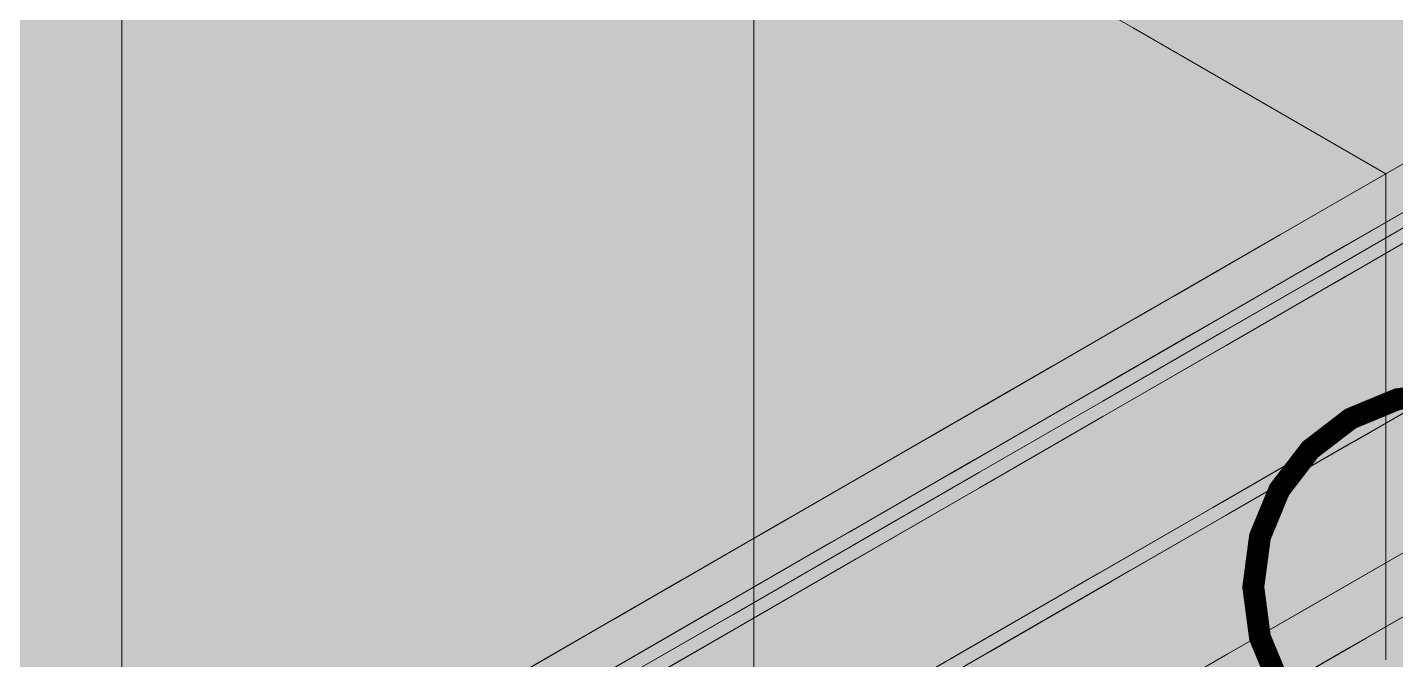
# Model space of a CAD drawing. Header units: metres. Extents: x 349021 to 349543, y 9281040 to 9281959.
# Drawn here: x 349202.9224 to 349203.2037, y 9281044.8201 to 9281044.9501 of the extents above; entities that cross this region are included whole.
import ezdxf

# ---------------------------------------------------------------- set-up
doc = ezdxf.new("R2010")
doc.units = ezdxf.units.M
doc.header["$LTSCALE"] = 0.25
doc.layers.add('ISO-3D', color=7, linetype='CONTINUOUS', lineweight=13)
doc.layers.add('ISO-3D-ARISTAS', color=250, linetype='CONTINUOUS', lineweight=13)
doc.layers.add('LLAMADAS-NUM', color=30, linetype='CONTINUOUS', lineweight=25, true_color=0xc05014)

msp = doc.modelspace()

# ---------------------------------------------------------------- linework, layer by layer
at = {"layer": 'ISO-3D', "true_color": 0x9e9d98}
for points in [[(349203.07179, 9281044.9496), (349203.04581, 9281044.9646), (349203.07179, 9281044.9769), (349203.04581, 9281044.9919)], [(349203.12128, 9281044.94274), (349203.09654, 9281044.95703), (349203.12128, 9281044.97169), (349203.09654, 9281044.98598)], [(349203.17077, 9281044.94312), (349203.14603, 9281044.95741), (349203.17077, 9281044.97207), (349203.14603, 9281044.98635)], [(349203.22026, 9281044.9435), (349203.19551, 9281044.95778), (349203.22026, 9281044.97244), (349203.19551, 9281044.98673)], [(349202.99385, 9281044.94), (349202.96787, 9281044.955), (349202.99385, 9281044.9673), (349202.96787, 9281044.9823)], [(349203.04581, 9281044.9373), (349203.01983, 9281044.9523), (349203.04581, 9281044.9646), (349203.01983, 9281044.9796)], [(349203.12376, 9281044.9469), (349203.09778, 9281044.9619), (349203.12376, 9281044.965), (349203.09778, 9281044.98)], [(349203.09778, 9281044.9346), (349203.07179, 9281044.9496), (349203.09778, 9281044.9619), (349203.07179, 9281044.9769)], [(349203.09654, 9281044.92808), (349203.07179, 9281044.94237), (349203.09654, 9281044.95703), (349203.07179, 9281044.97132)], [(349203.14603, 9281044.92846), (349203.12128, 9281044.94274), (349203.14603, 9281044.95741), (349203.12128, 9281044.97169)], [(349203.19551, 9281044.92883), (349203.17077, 9281044.94312), (349203.19551, 9281044.95778), (349203.17077, 9281044.97207)], [(349202.96787, 9281044.92687), (349202.94189, 9281044.94187), (349202.96787, 9281044.955), (349202.94189, 9281044.97)], [(349203.01983, 9281044.925), (349202.99385, 9281044.94), (349203.01983, 9281044.9523), (349202.99385, 9281044.9673)], [(349203.14974, 9281044.9319), (349203.12376, 9281044.9469), (349203.14974, 9281044.95), (349203.12376, 9281044.965)], [(349203.07179, 9281044.9223), (349203.04581, 9281044.9373), (349203.07179, 9281044.9496), (349203.04581, 9281044.9646)], [(349203.12376, 9281044.9196), (349203.09778, 9281044.9346), (349203.12376, 9281044.9469), (349203.09778, 9281044.9619)], [(349203.12128, 9281044.9138), (349203.09654, 9281044.92808), (349203.12128, 9281044.94274), (349203.09654, 9281044.95703)], [(349203.17077, 9281044.91417), (349203.14603, 9281044.92846), (349203.17077, 9281044.94312), (349203.14603, 9281044.95741)], [(349203.22026, 9281044.91455), (349203.19551, 9281044.92883), (349203.22026, 9281044.9435), (349203.19551, 9281044.95778)], [(349202.99385, 9281044.91187), (349202.96787, 9281044.92687), (349202.99385, 9281044.94), (349202.96787, 9281044.955)], [(349203.04581, 9281044.91), (349203.01983, 9281044.925), (349203.04581, 9281044.9373), (349203.01983, 9281044.9523)], [(349203.09778, 9281044.9073), (349203.07179, 9281044.9223), (349203.09778, 9281044.9346), (349203.07179, 9281044.9496)], [(349203.17572, 9281044.9169), (349203.14974, 9281044.9319), (349203.17572, 9281044.935), (349203.14974, 9281044.95)], [(349203.14974, 9281044.9046), (349203.12376, 9281044.9196), (349203.14974, 9281044.9319), (349203.12376, 9281044.9469)], [(349203.09654, 9281044.89914), (349203.07179, 9281044.91342), (349203.09654, 9281044.92808), (349203.07179, 9281044.94237)], [(349203.14603, 9281044.89951), (349203.12128, 9281044.9138), (349203.14603, 9281044.92846), (349203.12128, 9281044.94274)], [(349203.19551, 9281044.89989), (349203.17077, 9281044.91417), (349203.19551, 9281044.92883), (349203.17077, 9281044.94312)], [(349202.96787, 9281044.89875), (349202.94189, 9281044.91375), (349202.96787, 9281044.92687), (349202.94189, 9281044.94187)], [(349203.01983, 9281044.89687), (349202.99385, 9281044.91187), (349203.01983, 9281044.925), (349202.99385, 9281044.94)], [(349203.07179, 9281044.895), (349203.04581, 9281044.91), (349203.07179, 9281044.9223), (349203.04581, 9281044.9373)], [(349203.12376, 9281044.8923), (349203.09778, 9281044.9073), (349203.12376, 9281044.9196), (349203.09778, 9281044.9346)], [(349203.2017, 9281044.9019), (349203.17572, 9281044.9169), (349203.2017, 9281044.92), (349203.17572, 9281044.935)], [(349203.17572, 9281044.8896), (349203.14974, 9281044.9046), (349203.17572, 9281044.9169), (349203.14974, 9281044.9319)], [(349203.17077, 9281044.88523), (349203.14603, 9281044.89951), (349203.17077, 9281044.91417), (349203.14603, 9281044.92846)], [(349203.22026, 9281044.8856), (349203.19551, 9281044.89989), (349203.22026, 9281044.91455), (349203.19551, 9281044.92883)], [(349202.99385, 9281044.88375), (349202.96787, 9281044.89875), (349202.99385, 9281044.91187), (349202.96787, 9281044.92687)], [(349203.12128, 9281044.88485), (349203.09654, 9281044.89914), (349203.12128, 9281044.9138), (349203.09654, 9281044.92808)], [(349203.04581, 9281044.88187), (349203.01983, 9281044.89687), (349203.04581, 9281044.91), (349203.01983, 9281044.925)], [(349203.09778, 9281044.88), (349203.07179, 9281044.895), (349203.09778, 9281044.9073), (349203.07179, 9281044.9223)], [(349203.14974, 9281044.8773), (349203.12376, 9281044.8923), (349203.14974, 9281044.9046), (349203.12376, 9281044.9196)], [(349203.2017, 9281044.8746), (349203.17572, 9281044.8896), (349203.2017, 9281044.9019), (349203.17572, 9281044.9169)], [(349203.19551, 9281044.87094), (349203.17077, 9281044.88523), (349203.19551, 9281044.89989), (349203.17077, 9281044.91417)], [(349202.96787, 9281044.87062), (349202.94189, 9281044.88562), (349202.96787, 9281044.89875), (349202.94189, 9281044.91375)], [(349203.01983, 9281044.86875), (349202.99385, 9281044.88375), (349203.01983, 9281044.89687), (349202.99385, 9281044.91187)], [(349203.09654, 9281044.87019), (349203.07179, 9281044.88447), (349203.09654, 9281044.89914), (349203.07179, 9281044.91342)], [(349203.14603, 9281044.87056), (349203.12128, 9281044.88485), (349203.14603, 9281044.89951), (349203.12128, 9281044.9138)], [(349203.07179, 9281044.86687), (349203.04581, 9281044.88187), (349203.07179, 9281044.895), (349203.04581, 9281044.91)], [(349203.12376, 9281044.865), (349203.09778, 9281044.88), (349203.12376, 9281044.8923), (349203.09778, 9281044.9073)], [(349203.17572, 9281044.8623), (349203.14974, 9281044.8773), (349203.17572, 9281044.8896), (349203.14974, 9281044.9046)], [(349202.99385, 9281044.85562), (349202.96787, 9281044.87062), (349202.99385, 9281044.88375), (349202.96787, 9281044.89875)], [(349203.12128, 9281044.8559), (349203.09654, 9281044.87019), (349203.12128, 9281044.88485), (349203.09654, 9281044.89914)], [(349203.17077, 9281044.85628), (349203.14603, 9281044.87056), (349203.17077, 9281044.88523), (349203.14603, 9281044.89951)], [(349203.22026, 9281044.85665), (349203.19551, 9281044.87094), (349203.22026, 9281044.8856), (349203.19551, 9281044.89989)], [(349203.04581, 9281044.85375), (349203.01983, 9281044.86875), (349203.04581, 9281044.88187), (349203.01983, 9281044.89687)], [(349203.09778, 9281044.85187), (349203.07179, 9281044.86687), (349203.09778, 9281044.88), (349203.07179, 9281044.895)], [(349203.14974, 9281044.85), (349203.12376, 9281044.865), (349203.14974, 9281044.8773), (349203.12376, 9281044.8923)], [(349203.2017, 9281044.8473), (349203.17572, 9281044.8623), (349203.2017, 9281044.8746), (349203.17572, 9281044.8896)], [(349202.96787, 9281044.8425), (349202.94189, 9281044.8575), (349202.96787, 9281044.87062), (349202.94189, 9281044.88562)], [(349203.01983, 9281044.84062), (349202.99385, 9281044.85562), (349203.01983, 9281044.86875), (349202.99385, 9281044.88375)], [(349203.09654, 9281044.84124), (349203.07179, 9281044.85553), (349203.09654, 9281044.87019), (349203.07179, 9281044.88447)], [(349203.14603, 9281044.84162), (349203.12128, 9281044.8559), (349203.14603, 9281044.87056), (349203.12128, 9281044.88485)], [(349203.19551, 9281044.84199), (349203.17077, 9281044.85628), (349203.19551, 9281044.87094), (349203.17077, 9281044.88523)], [(349203.07179, 9281044.83875), (349203.04581, 9281044.85375), (349203.07179, 9281044.86687), (349203.04581, 9281044.88187)], [(349203.12376, 9281044.83687), (349203.09778, 9281044.85187), (349203.12376, 9281044.865), (349203.09778, 9281044.88)], [(349203.17572, 9281044.835), (349203.14974, 9281044.85), (349203.17572, 9281044.8623), (349203.14974, 9281044.8773)], [(349202.99385, 9281044.8275), (349202.96787, 9281044.8425), (349202.99385, 9281044.85562), (349202.96787, 9281044.87062)], [(349203.12128, 9281044.82695), (349203.09654, 9281044.84124), (349203.12128, 9281044.8559), (349203.09654, 9281044.87019)], [(349203.17077, 9281044.82733), (349203.14603, 9281044.84162), (349203.17077, 9281044.85628), (349203.14603, 9281044.87056)], [(349203.22026, 9281044.82771), (349203.19551, 9281044.84199), (349203.22026, 9281044.85665), (349203.19551, 9281044.87094)], [(349203.04581, 9281044.82562), (349203.01983, 9281044.84062), (349203.04581, 9281044.85375), (349203.01983, 9281044.86875)], [(349203.09778, 9281044.82375), (349203.07179, 9281044.83875), (349203.09778, 9281044.85187), (349203.07179, 9281044.86687)], [(349203.14974, 9281044.82187), (349203.12376, 9281044.83687), (349203.14974, 9281044.85), (349203.12376, 9281044.865)], [(349203.2017, 9281044.82), (349203.17572, 9281044.835), (349203.2017, 9281044.8473), (349203.17572, 9281044.8623)], [(349202.96787, 9281044.81437), (349202.94189, 9281044.82937), (349202.96787, 9281044.8425), (349202.94189, 9281044.8575)], [(349203.01983, 9281044.8125), (349202.99385, 9281044.8275), (349203.01983, 9281044.84062), (349202.99385, 9281044.85562)], [(349203.09654, 9281044.81229), (349203.07179, 9281044.82658), (349203.09654, 9281044.84124), (349203.07179, 9281044.85553)], [(349203.14603, 9281044.81267), (349203.12128, 9281044.82695), (349203.14603, 9281044.84162), (349203.12128, 9281044.8559)], [(349203.19551, 9281044.81305), (349203.17077, 9281044.82733), (349203.19551, 9281044.84199), (349203.17077, 9281044.85628)], [(349203.07179, 9281044.81062), (349203.04581, 9281044.82562), (349203.07179, 9281044.83875), (349203.04581, 9281044.85375)], [(349203.12376, 9281044.80875), (349203.09778, 9281044.82375), (349203.12376, 9281044.83687), (349203.09778, 9281044.85187)], [(349203.17572, 9281044.80687), (349203.14974, 9281044.82187), (349203.17572, 9281044.835), (349203.14974, 9281044.85)], [(349202.99385, 9281044.79937), (349202.96787, 9281044.81437), (349202.99385, 9281044.8275), (349202.96787, 9281044.8425)], [(349203.12128, 9281044.79801), (349203.09654, 9281044.81229), (349203.12128, 9281044.82695), (349203.09654, 9281044.84124)], [(349203.17077, 9281044.79838), (349203.14603, 9281044.81267), (349203.17077, 9281044.82733), (349203.14603, 9281044.84162)], [(349203.22026, 9281044.79876), (349203.19551, 9281044.81305), (349203.22026, 9281044.82771), (349203.19551, 9281044.84199)], [(349203.04581, 9281044.7975), (349203.01983, 9281044.8125), (349203.04581, 9281044.82562), (349203.01983, 9281044.84062)], [(349203.09778, 9281044.79562), (349203.07179, 9281044.81062), (349203.09778, 9281044.82375), (349203.07179, 9281044.83875)], [(349203.14974, 9281044.79375), (349203.12376, 9281044.80875), (349203.14974, 9281044.82187), (349203.12376, 9281044.83687)], [(349203.2017, 9281044.79187), (349203.17572, 9281044.80687), (349203.2017, 9281044.82), (349203.17572, 9281044.835)], [(349202.96787, 9281044.78625), (349202.94189, 9281044.80125), (349202.96787, 9281044.81437), (349202.94189, 9281044.82937)], [(349203.01983, 9281044.78437), (349202.99385, 9281044.79937), (349203.01983, 9281044.8125), (349202.99385, 9281044.8275)], [(349203.14603, 9281044.78372), (349203.12128, 9281044.79801), (349203.14603, 9281044.81267), (349203.12128, 9281044.82695)], [(349203.19551, 9281044.7841), (349203.17077, 9281044.79838), (349203.19551, 9281044.81305), (349203.17077, 9281044.82733)], [(349203.07179, 9281044.7825), (349203.04581, 9281044.7975), (349203.07179, 9281044.81062), (349203.04581, 9281044.82562)], [(349203.09654, 9281044.78335), (349203.07179, 9281044.79763), (349203.09654, 9281044.81229), (349203.07179, 9281044.82658)], [(349203.12376, 9281044.78062), (349203.09778, 9281044.79562), (349203.12376, 9281044.80875), (349203.09778, 9281044.82375)], [(349203.17572, 9281044.77875), (349203.14974, 9281044.79375), (349203.17572, 9281044.80687), (349203.14974, 9281044.82187)]]:
    msp.add_solid(points, dxfattribs=at)
at = {"layer": 'ISO-3D', "true_color": 0x8e8d88}
for points in [[(349203.05014, 9281044.95882), (349203.02849, 9281044.94632), (349203.05014, 9281044.98776), (349203.02849, 9281044.97526)], [(349202.98519, 9281044.95026), (349202.96354, 9281044.93776), (349202.98519, 9281044.97921), (349202.96354, 9281044.96671)], [(349203.02849, 9281044.94632), (349203.00684, 9281044.93382), (349203.02849, 9281044.97526), (349203.00684, 9281044.96276)], [(349203.07179, 9281044.94237), (349203.05014, 9281044.92987), (349203.07179, 9281044.97132), (349203.05014, 9281044.95882)], [(349202.96354, 9281044.93776), (349202.94189, 9281044.92526), (349202.96354, 9281044.96671), (349202.94189, 9281044.95421)], [(349203.00684, 9281044.93382), (349202.98519, 9281044.92132), (349203.00684, 9281044.96276), (349202.98519, 9281044.95026)], [(349203.05014, 9281044.92987), (349203.02849, 9281044.91737), (349203.05014, 9281044.95882), (349203.02849, 9281044.94632)], [(349202.98519, 9281044.92132), (349202.96354, 9281044.90882), (349202.98519, 9281044.95026), (349202.96354, 9281044.93776)], [(349203.02849, 9281044.91737), (349203.00684, 9281044.90487), (349203.02849, 9281044.94632), (349203.00684, 9281044.93382)], [(349203.07179, 9281044.91342), (349203.05014, 9281044.90092), (349203.07179, 9281044.94237), (349203.05014, 9281044.92987)], [(349202.96354, 9281044.90882), (349202.94189, 9281044.89632), (349202.96354, 9281044.93776), (349202.94189, 9281044.92526)], [(349203.00684, 9281044.90487), (349202.98519, 9281044.89237), (349203.00684, 9281044.93382), (349202.98519, 9281044.92132)], [(349203.05014, 9281044.90092), (349203.02849, 9281044.88842), (349203.05014, 9281044.92987), (349203.02849, 9281044.91737)], [(349203.21974, 9281044.90375), (349203.19448, 9281044.88917), (349203.21974, 9281044.93042), (349203.19448, 9281044.91583)], [(349202.98519, 9281044.89237), (349202.96354, 9281044.87987), (349202.98519, 9281044.92132), (349202.96354, 9281044.90882)], [(349203.2017, 9281044.9019), (349203.17604, 9281044.88709), (349203.2017, 9281044.92), (349203.17604, 9281044.90519)], [(349203.02849, 9281044.88842), (349203.00684, 9281044.87592), (349203.02849, 9281044.91737), (349203.00684, 9281044.90487)], [(349203.19448, 9281044.88917), (349203.16922, 9281044.87458), (349203.19448, 9281044.91583), (349203.16922, 9281044.90125)], [(349203.07179, 9281044.88447), (349203.05014, 9281044.87197), (349203.07179, 9281044.91342), (349203.05014, 9281044.90092)], [(349202.96354, 9281044.87987), (349202.94189, 9281044.86737), (349202.96354, 9281044.90882), (349202.94189, 9281044.89632)], [(349203.00684, 9281044.87592), (349202.98519, 9281044.86342), (349203.00684, 9281044.90487), (349202.98519, 9281044.89237)], [(349203.17604, 9281044.88709), (349203.15038, 9281044.87227), (349203.17604, 9281044.90519), (349203.15038, 9281044.89037)], [(349203.21974, 9281044.87708), (349203.19448, 9281044.8625), (349203.21974, 9281044.90375), (349203.19448, 9281044.88917)], [(349203.05014, 9281044.87197), (349203.02849, 9281044.85947), (349203.05014, 9281044.90092), (349203.02849, 9281044.88842)], [(349203.16922, 9281044.87458), (349203.14396, 9281044.86), (349203.16922, 9281044.90125), (349203.14396, 9281044.88667)], [(349203.2017, 9281044.8746), (349203.17604, 9281044.85979), (349203.2017, 9281044.9019), (349203.17604, 9281044.88709)], [(349202.98519, 9281044.86342), (349202.96354, 9281044.85092), (349202.98519, 9281044.89237), (349202.96354, 9281044.87987)], [(349203.15038, 9281044.87227), (349203.12472, 9281044.85746), (349203.15038, 9281044.89037), (349203.12472, 9281044.87556)], [(349203.19448, 9281044.8625), (349203.16922, 9281044.84792), (349203.19448, 9281044.88917), (349203.16922, 9281044.87458)], [(349203.02849, 9281044.85947), (349203.00684, 9281044.84697), (349203.02849, 9281044.88842), (349203.00684, 9281044.87592)], [(349203.14396, 9281044.86), (349203.1187, 9281044.84542), (349203.14396, 9281044.88667), (349203.1187, 9281044.87208)], [(349203.17604, 9281044.85979), (349203.15038, 9281044.84497), (349203.17604, 9281044.88709), (349203.15038, 9281044.87227)], [(349203.07179, 9281044.85553), (349203.05014, 9281044.84303), (349203.07179, 9281044.88447), (349203.05014, 9281044.87197)], [(349202.96354, 9281044.85092), (349202.94189, 9281044.83842), (349202.96354, 9281044.87987), (349202.94189, 9281044.86737)], [(349203.00684, 9281044.84697), (349202.98519, 9281044.83447), (349203.00684, 9281044.87592), (349202.98519, 9281044.86342)], [(349203.12472, 9281044.85746), (349203.09906, 9281044.84264), (349203.12472, 9281044.87556), (349203.09906, 9281044.86074)], [(349203.21974, 9281044.85042), (349203.19448, 9281044.83583), (349203.21974, 9281044.87708), (349203.19448, 9281044.8625)], [(349203.05014, 9281044.84303), (349203.02849, 9281044.83053), (349203.05014, 9281044.87197), (349203.02849, 9281044.85947)], [(349203.1187, 9281044.84542), (349203.09345, 9281044.83083), (349203.1187, 9281044.87208), (349203.09345, 9281044.8575)], [(349203.15038, 9281044.84497), (349203.12472, 9281044.83016), (349203.15038, 9281044.87227), (349203.12472, 9281044.85746)], [(349203.16922, 9281044.84792), (349203.14396, 9281044.83333), (349203.16922, 9281044.87458), (349203.14396, 9281044.86)], [(349203.2017, 9281044.8473), (349203.17604, 9281044.83249), (349203.2017, 9281044.8746), (349203.17604, 9281044.85979)], [(349202.98519, 9281044.83447), (349202.96354, 9281044.82197), (349202.98519, 9281044.86342), (349202.96354, 9281044.85092)], [(349203.09906, 9281044.84264), (349203.0734, 9281044.82783), (349203.09906, 9281044.86074), (349203.0734, 9281044.84593)], [(349203.19448, 9281044.83583), (349203.16922, 9281044.82125), (349203.19448, 9281044.8625), (349203.16922, 9281044.84792)], [(349203.02849, 9281044.83053), (349203.00684, 9281044.81803), (349203.02849, 9281044.85947), (349203.00684, 9281044.84697)], [(349203.14396, 9281044.83333), (349203.1187, 9281044.81875), (349203.14396, 9281044.86), (349203.1187, 9281044.84542)], [(349203.17604, 9281044.83249), (349203.15038, 9281044.81767), (349203.17604, 9281044.85979), (349203.15038, 9281044.84497)], [(349203.07179, 9281044.82658), (349203.05014, 9281044.81408), (349203.07179, 9281044.85553), (349203.05014, 9281044.84303)], [(349203.09345, 9281044.83083), (349203.06819, 9281044.81625), (349203.09345, 9281044.8575), (349203.06819, 9281044.84292)], [(349203.12472, 9281044.83016), (349203.09906, 9281044.81534), (349203.12472, 9281044.85746), (349203.09906, 9281044.84264)], [(349202.96354, 9281044.82197), (349202.94189, 9281044.80947), (349202.96354, 9281044.85092), (349202.94189, 9281044.83842)], [(349203.00684, 9281044.81803), (349202.98519, 9281044.80553), (349203.00684, 9281044.84697), (349202.98519, 9281044.83447)], [(349203.16922, 9281044.82125), (349203.14396, 9281044.80667), (349203.16922, 9281044.84792), (349203.14396, 9281044.83333)], [(349203.2017, 9281044.82), (349203.17604, 9281044.80519), (349203.2017, 9281044.8473), (349203.17604, 9281044.83249)], [(349203.0734, 9281044.82783), (349203.04774, 9281044.81301), (349203.0734, 9281044.84593), (349203.04774, 9281044.83111)], [(349203.1187, 9281044.81875), (349203.09345, 9281044.80417), (349203.1187, 9281044.84542), (349203.09345, 9281044.83083)], [(349203.15038, 9281044.81767), (349203.12472, 9281044.80286), (349203.15038, 9281044.84497), (349203.12472, 9281044.83016)], [(349203.05014, 9281044.81408), (349203.02849, 9281044.80158), (349203.05014, 9281044.84303), (349203.02849, 9281044.83053)], [(349203.06819, 9281044.81625), (349203.04293, 9281044.80167), (349203.06819, 9281044.84292), (349203.04293, 9281044.82833)], [(349203.09906, 9281044.81534), (349203.0734, 9281044.80053), (349203.09906, 9281044.84264), (349203.0734, 9281044.82783)], [(349202.98519, 9281044.80553), (349202.96354, 9281044.79303), (349202.98519, 9281044.83447), (349202.96354, 9281044.82197)], [(349203.14396, 9281044.80667), (349203.1187, 9281044.79208), (349203.14396, 9281044.83333), (349203.1187, 9281044.81875)], [(349203.17604, 9281044.80519), (349203.15038, 9281044.79037), (349203.17604, 9281044.83249), (349203.15038, 9281044.81767)], [(349203.02849, 9281044.80158), (349203.00684, 9281044.78908), (349203.02849, 9281044.83053), (349203.00684, 9281044.81803)], [(349203.04774, 9281044.81301), (349203.02208, 9281044.7982), (349203.04774, 9281044.83111), (349203.02208, 9281044.8163)], [(349203.09345, 9281044.80417), (349203.06819, 9281044.78958), (349203.09345, 9281044.83083), (349203.06819, 9281044.81625)], [(349203.12472, 9281044.80286), (349203.09906, 9281044.78804), (349203.12472, 9281044.83016), (349203.09906, 9281044.81534)], [(349203.04293, 9281044.80167), (349203.01767, 9281044.78708), (349203.04293, 9281044.82833), (349203.01767, 9281044.81375)], [(349203.0734, 9281044.80053), (349203.04774, 9281044.78571), (349203.0734, 9281044.82783), (349203.04774, 9281044.81301)], [(349203.07179, 9281044.79763), (349203.05014, 9281044.78513), (349203.07179, 9281044.82658), (349203.05014, 9281044.81408)], [(349202.96354, 9281044.79303), (349202.94189, 9281044.78053), (349202.96354, 9281044.82197), (349202.94189, 9281044.80947)]]:
    msp.add_solid(points, dxfattribs=at)
at = {"layer": 'ISO-3D', "true_color": 0xb0aea8}
for points in [[(349202.93054, 9281044.96345), (349202.90564, 9281044.94907), (349202.90579, 9281044.97773), (349202.88089, 9281044.96335)], [(349202.98018, 9281044.96354), (349202.95528, 9281044.94916), (349202.95544, 9281044.97782), (349202.93054, 9281044.96345)], [(349203.02983, 9281044.96363), (349203.00493, 9281044.94925), (349203.00508, 9281044.97791), (349202.98018, 9281044.96354)], [(349203.07947, 9281044.96372), (349203.05457, 9281044.94934), (349203.05473, 9281044.978), (349203.02983, 9281044.96363)], [(349203.12911, 9281044.96381), (349203.10421, 9281044.94943), (349203.10437, 9281044.97809), (349203.07947, 9281044.96372)], [(349202.95199, 9281044.95583), (349202.92674, 9281044.94125), (349202.92601, 9281044.97083), (349202.90075, 9281044.95625)], [(349203.00323, 9281044.95542), (349202.97798, 9281044.94083), (349202.97725, 9281044.97042), (349202.95199, 9281044.95583)], [(349203.16898, 9281044.95825), (349203.15386, 9281044.94952), (349203.14424, 9281044.97254), (349203.12911, 9281044.96381)], [(349203.05447, 9281044.955), (349203.02922, 9281044.94042), (349203.02849, 9281044.97), (349203.00323, 9281044.95542)], [(349203.10211, 9281044.9525), (349203.08046, 9281044.94), (349203.07613, 9281044.9675), (349203.05447, 9281044.955)], [(349203.14974, 9281044.95), (349203.12809, 9281044.9375), (349203.12376, 9281044.965), (349203.10211, 9281044.9525)], [(349203.20885, 9281044.9527), (349203.19372, 9281044.94397), (349203.1841, 9281044.96698), (349203.16898, 9281044.95825)], [(349202.95528, 9281044.94916), (349202.93038, 9281044.93478), (349202.93054, 9281044.96345), (349202.90564, 9281044.94907)], [(349203.00493, 9281044.94925), (349202.98003, 9281044.93487), (349202.98018, 9281044.96354), (349202.95528, 9281044.94916)], [(349203.05457, 9281044.94934), (349203.02967, 9281044.93496), (349203.02983, 9281044.96363), (349203.00493, 9281044.94925)], [(349203.10421, 9281044.94943), (349203.07931, 9281044.93505), (349203.07947, 9281044.96372), (349203.05457, 9281044.94934)], [(349203.15386, 9281044.94952), (349203.12896, 9281044.93515), (349203.12911, 9281044.96381), (349203.10421, 9281044.94943)], [(349202.92674, 9281044.94125), (349202.90148, 9281044.92667), (349202.90075, 9281044.95625), (349202.8755, 9281044.94167)], [(349203.19372, 9281044.94397), (349203.1786, 9281044.93524), (349203.16898, 9281044.95825), (349203.15386, 9281044.94952)], [(349202.97798, 9281044.94083), (349202.95272, 9281044.92625), (349202.95199, 9281044.95583), (349202.92674, 9281044.94125)], [(349203.02922, 9281044.94042), (349203.00396, 9281044.92583), (349203.00323, 9281044.95542), (349202.97798, 9281044.94083)], [(349203.08046, 9281044.94), (349203.0552, 9281044.92542), (349203.05447, 9281044.955), (349203.02922, 9281044.94042)], [(349203.12809, 9281044.9375), (349203.10644, 9281044.925), (349203.10211, 9281044.9525), (349203.08046, 9281044.94)], [(349203.23359, 9281044.93841), (349203.21847, 9281044.92968), (349203.20885, 9281044.9527), (349203.19372, 9281044.94397)], [(349202.93038, 9281044.93478), (349202.90548, 9281044.92041), (349202.90564, 9281044.94907), (349202.88074, 9281044.93469)], [(349202.98003, 9281044.93487), (349202.95512, 9281044.9205), (349202.95528, 9281044.94916), (349202.93038, 9281044.93478)], [(349203.02967, 9281044.93496), (349203.00477, 9281044.92059), (349203.00493, 9281044.94925), (349202.98003, 9281044.93487)], [(349203.07931, 9281044.93505), (349203.05441, 9281044.92068), (349203.05457, 9281044.94934), (349203.02967, 9281044.93496)], [(349203.12896, 9281044.93515), (349203.10406, 9281044.92077), (349203.10421, 9281044.94943), (349203.07931, 9281044.93505)], [(349203.17572, 9281044.935), (349203.15407, 9281044.9225), (349203.14974, 9281044.95), (349203.12809, 9281044.9375)], [(349203.1786, 9281044.93524), (349203.1537, 9281044.92086), (349203.15386, 9281044.94952), (349203.12896, 9281044.93515)], [(349203.21847, 9281044.92968), (349203.20334, 9281044.92095), (349203.19372, 9281044.94397), (349203.1786, 9281044.93524)], [(349202.95272, 9281044.92625), (349202.92746, 9281044.91167), (349202.92674, 9281044.94125), (349202.90148, 9281044.92667)], [(349203.00396, 9281044.92583), (349202.9787, 9281044.91125), (349202.97798, 9281044.94083), (349202.95272, 9281044.92625)], [(349203.0552, 9281044.92542), (349203.02994, 9281044.91083), (349203.02922, 9281044.94042), (349203.00396, 9281044.92583)], [(349203.10644, 9281044.925), (349203.08118, 9281044.91042), (349203.08046, 9281044.94), (349203.0552, 9281044.92542)], [(349203.15407, 9281044.9225), (349203.13242, 9281044.91), (349203.12809, 9281044.9375), (349203.10644, 9281044.925)], [(349202.95512, 9281044.9205), (349202.93022, 9281044.90612), (349202.93038, 9281044.93478), (349202.90548, 9281044.92041)], [(349203.00477, 9281044.92059), (349202.97987, 9281044.90621), (349202.98003, 9281044.93487), (349202.95512, 9281044.9205)], [(349203.05441, 9281044.92068), (349203.02951, 9281044.9063), (349203.02967, 9281044.93496), (349203.00477, 9281044.92059)], [(349203.10406, 9281044.92077), (349203.07916, 9281044.90639), (349203.07931, 9281044.93505), (349203.05441, 9281044.92068)], [(349203.1537, 9281044.92086), (349203.1288, 9281044.90648), (349203.12896, 9281044.93515), (349203.10406, 9281044.92077)], [(349203.20334, 9281044.92095), (349203.17844, 9281044.90657), (349203.1786, 9281044.93524), (349203.1537, 9281044.92086)], [(349203.2017, 9281044.92), (349203.18005, 9281044.9075), (349203.17572, 9281044.935), (349203.15407, 9281044.9225)], [(349202.92746, 9281044.91167), (349202.9022, 9281044.89708), (349202.90148, 9281044.92667), (349202.87622, 9281044.91208)], [(349202.9787, 9281044.91125), (349202.95344, 9281044.89667), (349202.95272, 9281044.92625), (349202.92746, 9281044.91167)], [(349203.02994, 9281044.91083), (349203.00468, 9281044.89625), (349203.00396, 9281044.92583), (349202.9787, 9281044.91125)], [(349203.08118, 9281044.91042), (349203.05592, 9281044.89583), (349203.0552, 9281044.92542), (349203.02994, 9281044.91083)], [(349203.13242, 9281044.91), (349203.10716, 9281044.89542), (349203.10644, 9281044.925), (349203.08118, 9281044.91042)], [(349203.18005, 9281044.9075), (349203.1584, 9281044.895), (349203.15407, 9281044.9225), (349203.13242, 9281044.91)], [(349202.93022, 9281044.90612), (349202.90532, 9281044.89175), (349202.90548, 9281044.92041), (349202.88058, 9281044.90603)], [(349202.97987, 9281044.90621), (349202.95497, 9281044.89184), (349202.95512, 9281044.9205), (349202.93022, 9281044.90612)], [(349203.02951, 9281044.9063), (349203.00461, 9281044.89193), (349203.00477, 9281044.92059), (349202.97987, 9281044.90621)], [(349203.07916, 9281044.90639), (349203.05426, 9281044.89202), (349203.05441, 9281044.92068), (349203.02951, 9281044.9063)], [(349203.1288, 9281044.90648), (349203.1039, 9281044.89211), (349203.10406, 9281044.92077), (349203.07916, 9281044.90639)], [(349203.17844, 9281044.90657), (349203.15354, 9281044.8922), (349203.1537, 9281044.92086), (349203.1288, 9281044.90648)], [(349202.95344, 9281044.89667), (349202.92818, 9281044.88208), (349202.92746, 9281044.91167), (349202.9022, 9281044.89708)], [(349203.00468, 9281044.89625), (349202.97942, 9281044.88167), (349202.9787, 9281044.91125), (349202.95344, 9281044.89667)], [(349203.05592, 9281044.89583), (349203.03066, 9281044.88125), (349203.02994, 9281044.91083), (349203.00468, 9281044.89625)], [(349203.10716, 9281044.89542), (349203.0819, 9281044.88083), (349203.08118, 9281044.91042), (349203.05592, 9281044.89583)], [(349203.1584, 9281044.895), (349203.13314, 9281044.88042), (349203.13242, 9281044.91), (349203.10716, 9281044.89542)], [(349202.95497, 9281044.89184), (349202.93007, 9281044.87746), (349202.93022, 9281044.90612), (349202.90532, 9281044.89175)], [(349203.00461, 9281044.89193), (349202.97971, 9281044.87755), (349202.97987, 9281044.90621), (349202.95497, 9281044.89184)], [(349203.05426, 9281044.89202), (349203.02936, 9281044.87764), (349203.02951, 9281044.9063), (349203.00461, 9281044.89193)], [(349203.1039, 9281044.89211), (349203.079, 9281044.87773), (349203.07916, 9281044.90639), (349203.05426, 9281044.89202)], [(349203.15354, 9281044.8922), (349203.12864, 9281044.87782), (349203.1288, 9281044.90648), (349203.1039, 9281044.89211)], [(349202.92818, 9281044.88208), (349202.90292, 9281044.8675), (349202.9022, 9281044.89708), (349202.87694, 9281044.8825)], [(349202.97942, 9281044.88167), (349202.95416, 9281044.86708), (349202.95344, 9281044.89667), (349202.92818, 9281044.88208)], [(349203.03066, 9281044.88125), (349203.0054, 9281044.86667), (349203.00468, 9281044.89625), (349202.97942, 9281044.88167)], [(349203.0819, 9281044.88083), (349203.05664, 9281044.86625), (349203.05592, 9281044.89583), (349203.03066, 9281044.88125)], [(349203.13314, 9281044.88042), (349203.10788, 9281044.86583), (349203.10716, 9281044.89542), (349203.0819, 9281044.88083)], [(349202.93007, 9281044.87746), (349202.90517, 9281044.86308), (349202.90532, 9281044.89175), (349202.88042, 9281044.87737)], [(349202.97971, 9281044.87755), (349202.95481, 9281044.86317), (349202.95497, 9281044.89184), (349202.93007, 9281044.87746)], [(349203.02936, 9281044.87764), (349203.00446, 9281044.86326), (349203.00461, 9281044.89193), (349202.97971, 9281044.87755)], [(349203.079, 9281044.87773), (349203.0541, 9281044.86335), (349203.05426, 9281044.89202), (349203.02936, 9281044.87764)], [(349203.12864, 9281044.87782), (349203.10374, 9281044.86345), (349203.1039, 9281044.89211), (349203.079, 9281044.87773)], [(349202.95416, 9281044.86708), (349202.9289, 9281044.8525), (349202.92818, 9281044.88208), (349202.90292, 9281044.8675)], [(349203.0054, 9281044.86667), (349202.98014, 9281044.85208), (349202.97942, 9281044.88167), (349202.95416, 9281044.86708)], [(349203.05664, 9281044.86625), (349203.03138, 9281044.85167), (349203.03066, 9281044.88125), (349203.0054, 9281044.86667)], [(349203.10788, 9281044.86583), (349203.08262, 9281044.85125), (349203.0819, 9281044.88083), (349203.05664, 9281044.86625)], [(349202.95481, 9281044.86317), (349202.92991, 9281044.8488), (349202.93007, 9281044.87746), (349202.90517, 9281044.86308)], [(349203.00446, 9281044.86326), (349202.97955, 9281044.84889), (349202.97971, 9281044.87755), (349202.95481, 9281044.86317)], [(349203.0541, 9281044.86335), (349203.0292, 9281044.84898), (349203.02936, 9281044.87764), (349203.00446, 9281044.86326)], [(349203.10374, 9281044.86345), (349203.07884, 9281044.84907), (349203.079, 9281044.87773), (349203.0541, 9281044.86335)], [(349202.9289, 9281044.8525), (349202.90364, 9281044.83792), (349202.90292, 9281044.8675), (349202.87766, 9281044.85292)], [(349202.98014, 9281044.85208), (349202.95488, 9281044.8375), (349202.95416, 9281044.86708), (349202.9289, 9281044.8525)], [(349203.03138, 9281044.85167), (349203.00612, 9281044.83708), (349203.0054, 9281044.86667), (349202.98014, 9281044.85208)], [(349203.08262, 9281044.85125), (349203.05736, 9281044.83667), (349203.05664, 9281044.86625), (349203.03138, 9281044.85167)], [(349202.92991, 9281044.8488), (349202.90501, 9281044.83442), (349202.90517, 9281044.86308), (349202.88027, 9281044.84871)], [(349202.97955, 9281044.84889), (349202.95465, 9281044.83451), (349202.95481, 9281044.86317), (349202.92991, 9281044.8488)], [(349203.0292, 9281044.84898), (349203.0043, 9281044.8346), (349203.00446, 9281044.86326), (349202.97955, 9281044.84889)], [(349203.07884, 9281044.84907), (349203.05394, 9281044.83469), (349203.0541, 9281044.86335), (349203.0292, 9281044.84898)], [(349202.95488, 9281044.8375), (349202.92962, 9281044.82292), (349202.9289, 9281044.8525), (349202.90364, 9281044.83792)], [(349203.00612, 9281044.83708), (349202.98086, 9281044.8225), (349202.98014, 9281044.85208), (349202.95488, 9281044.8375)], [(349203.05736, 9281044.83667), (349203.0321, 9281044.82208), (349203.03138, 9281044.85167), (349203.00612, 9281044.83708)], [(349202.95465, 9281044.83451), (349202.92975, 9281044.82014), (349202.92991, 9281044.8488), (349202.90501, 9281044.83442)], [(349203.0043, 9281044.8346), (349202.9794, 9281044.82023), (349202.97955, 9281044.84889), (349202.95465, 9281044.83451)], [(349203.05394, 9281044.83469), (349203.02904, 9281044.82032), (349203.0292, 9281044.84898), (349203.0043, 9281044.8346)], [(349202.92962, 9281044.82292), (349202.90436, 9281044.80833), (349202.90364, 9281044.83792), (349202.87838, 9281044.82333)], [(349202.98086, 9281044.8225), (349202.9556, 9281044.80792), (349202.95488, 9281044.8375), (349202.92962, 9281044.82292)], [(349203.0321, 9281044.82208), (349203.00684, 9281044.8075), (349203.00612, 9281044.83708), (349202.98086, 9281044.8225)], [(349202.92975, 9281044.82014), (349202.90485, 9281044.80576), (349202.90501, 9281044.83442), (349202.88011, 9281044.82005)], [(349202.9794, 9281044.82023), (349202.9545, 9281044.80585), (349202.95465, 9281044.83451), (349202.92975, 9281044.82014)], [(349203.02904, 9281044.82032), (349203.00414, 9281044.80594), (349203.0043, 9281044.8346), (349202.9794, 9281044.82023)], [(349202.9556, 9281044.80792), (349202.93034, 9281044.79333), (349202.92962, 9281044.82292), (349202.90436, 9281044.80833)], [(349203.00684, 9281044.8075), (349202.98158, 9281044.79292), (349202.98086, 9281044.8225), (349202.9556, 9281044.80792)], [(349202.9545, 9281044.80585), (349202.9296, 9281044.79147), (349202.92975, 9281044.82014), (349202.90485, 9281044.80576)], [(349203.00414, 9281044.80594), (349202.97924, 9281044.79156), (349202.9794, 9281044.82023), (349202.9545, 9281044.80585)]]:
    msp.add_solid(points, dxfattribs=at)
at = {"layer": 'ISO-3D', "true_color": 0x22252b}
for points in [[(349203.2194, 9281044.91704), (349203.19379, 9281044.90226), (349203.2194, 9281044.92022), (349203.19379, 9281044.90543)], [(349203.2194, 9281044.89958), (349203.19379, 9281044.8848), (349203.2194, 9281044.91704), (349203.19379, 9281044.90226)], [(349203.21963, 9281044.91401), (349203.19427, 9281044.89936), (349203.21963, 9281044.91718), (349203.19427, 9281044.90254)], [(349203.19379, 9281044.90226), (349203.16819, 9281044.88748), (349203.19379, 9281044.90543), (349203.16819, 9281044.89065)], [(349203.19379, 9281044.8848), (349203.16819, 9281044.87001), (349203.19379, 9281044.90226), (349203.16819, 9281044.88748)], [(349203.19427, 9281044.89936), (349203.1689, 9281044.88472), (349203.19427, 9281044.90254), (349203.1689, 9281044.88789)], [(349203.2194, 9281044.88212), (349203.19379, 9281044.86733), (349203.2194, 9281044.89958), (349203.19379, 9281044.8848)], [(349203.16819, 9281044.88748), (349203.14258, 9281044.87269), (349203.16819, 9281044.89065), (349203.14258, 9281044.87587)], [(349203.16819, 9281044.87001), (349203.14258, 9281044.85523), (349203.16819, 9281044.88748), (349203.14258, 9281044.87269)], [(349203.1689, 9281044.88472), (349203.14354, 9281044.87007), (349203.1689, 9281044.88789), (349203.14354, 9281044.87325)], [(349203.19379, 9281044.86733), (349203.16819, 9281044.85255), (349203.19379, 9281044.8848), (349203.16819, 9281044.87001)], [(349203.2201, 9281044.87935), (349203.1952, 9281044.86497), (349203.2201, 9281044.88252), (349203.1952, 9281044.86815)], [(349203.14258, 9281044.87269), (349203.11698, 9281044.85791), (349203.14258, 9281044.87587), (349203.11698, 9281044.86109)], [(349203.14258, 9281044.85523), (349203.11698, 9281044.84045), (349203.14258, 9281044.87269), (349203.11698, 9281044.85791)], [(349203.14354, 9281044.87007), (349203.11817, 9281044.85543), (349203.14354, 9281044.87325), (349203.11817, 9281044.8586)], [(349203.16819, 9281044.85255), (349203.14258, 9281044.83777), (349203.16819, 9281044.87001), (349203.14258, 9281044.85523)], [(349203.1952, 9281044.86497), (349203.1703, 9281044.8506), (349203.1952, 9281044.86815), (349203.1703, 9281044.85377)], [(349203.11698, 9281044.85791), (349203.09137, 9281044.84313), (349203.11698, 9281044.86109), (349203.09137, 9281044.8463)], [(349203.11698, 9281044.84045), (349203.09137, 9281044.82567), (349203.11698, 9281044.85791), (349203.09137, 9281044.84313)], [(349203.11817, 9281044.85543), (349203.09281, 9281044.84078), (349203.11817, 9281044.8586), (349203.09281, 9281044.84396)], [(349203.14258, 9281044.83777), (349203.11698, 9281044.82299), (349203.14258, 9281044.85523), (349203.11698, 9281044.84045)], [(349203.1703, 9281044.8506), (349203.1454, 9281044.83622), (349203.1703, 9281044.85377), (349203.1454, 9281044.8394)], [(349203.09137, 9281044.84313), (349203.06577, 9281044.82835), (349203.09137, 9281044.8463), (349203.06577, 9281044.83152)], [(349203.09281, 9281044.84078), (349203.06744, 9281044.82614), (349203.09281, 9281044.84396), (349203.06744, 9281044.82931)], [(349203.09137, 9281044.82567), (349203.06577, 9281044.81088), (349203.09137, 9281044.84313), (349203.06577, 9281044.82835)], [(349203.11698, 9281044.82299), (349203.09137, 9281044.8082), (349203.11698, 9281044.84045), (349203.09137, 9281044.82567)], [(349203.1454, 9281044.83622), (349203.1205, 9281044.82184), (349203.1454, 9281044.8394), (349203.1205, 9281044.82502)], [(349203.06577, 9281044.82835), (349203.04017, 9281044.81356), (349203.06577, 9281044.83152), (349203.04017, 9281044.81674)], [(349203.06577, 9281044.81088), (349203.04017, 9281044.7961), (349203.06577, 9281044.82835), (349203.04017, 9281044.81356)], [(349203.06744, 9281044.82614), (349203.04208, 9281044.81149), (349203.06744, 9281044.82931), (349203.04208, 9281044.81467)], [(349203.09137, 9281044.8082), (349203.06577, 9281044.79342), (349203.09137, 9281044.82567), (349203.06577, 9281044.81088)], [(349203.1205, 9281044.82184), (349203.0956, 9281044.80747), (349203.1205, 9281044.82502), (349203.0956, 9281044.81064)]]:
    msp.add_solid(points, dxfattribs=at)
at = {"layer": 'ISO-3D', "true_color": 0x2b2e35}
for points in [[(349203.21475, 9281044.91436), (349203.18985, 9281044.89999), (349203.212, 9281044.91595), (349203.1871, 9281044.90157)], [(349203.22988, 9281044.90563), (349203.20498, 9281044.89126), (349203.21475, 9281044.91436), (349203.18985, 9281044.89999)], [(349203.21475, 9281044.91119), (349203.19073, 9281044.89732), (349203.212, 9281044.91277), (349203.18798, 9281044.89891)], [(349203.18985, 9281044.89999), (349203.16495, 9281044.88561), (349203.1871, 9281044.90157), (349203.1622, 9281044.8872)], [(349203.20498, 9281044.89126), (349203.18008, 9281044.87688), (349203.18985, 9281044.89999), (349203.16495, 9281044.88561)], [(349203.19073, 9281044.89732), (349203.16671, 9281044.88345), (349203.18798, 9281044.89891), (349203.16396, 9281044.88504)], [(349203.2201, 9281044.88252), (349203.1952, 9281044.86815), (349203.20498, 9281044.89126), (349203.18008, 9281044.87688)], [(349203.16495, 9281044.88561), (349203.14005, 9281044.87123), (349203.1622, 9281044.8872), (349203.1373, 9281044.87282)], [(349203.16671, 9281044.88345), (349203.14269, 9281044.86958), (349203.16396, 9281044.88504), (349203.13994, 9281044.87117)], [(349203.18008, 9281044.87688), (349203.15518, 9281044.8625), (349203.16495, 9281044.88561), (349203.14005, 9281044.87123)], [(349203.21963, 9281044.87908), (349203.19427, 9281044.86444), (349203.21689, 9281044.88067), (349203.19152, 9281044.86602)], [(349203.1952, 9281044.86815), (349203.1703, 9281044.85377), (349203.18008, 9281044.87688), (349203.15518, 9281044.8625)], [(349203.14005, 9281044.87123), (349203.11515, 9281044.85686), (349203.1373, 9281044.87282), (349203.1124, 9281044.85845)], [(349203.15518, 9281044.8625), (349203.13028, 9281044.84813), (349203.14005, 9281044.87123), (349203.11515, 9281044.85686)], [(349203.14269, 9281044.86958), (349203.11867, 9281044.85571), (349203.13994, 9281044.87117), (349203.11592, 9281044.8573)], [(349203.19427, 9281044.86444), (349203.1689, 9281044.84979), (349203.19152, 9281044.86602), (349203.16615, 9281044.85138)], [(349203.1703, 9281044.85377), (349203.1454, 9281044.8394), (349203.15518, 9281044.8625), (349203.13028, 9281044.84813)], [(349203.11515, 9281044.85686), (349203.09025, 9281044.84248), (349203.1124, 9281044.85845), (349203.0875, 9281044.84407)], [(349203.13028, 9281044.84813), (349203.10538, 9281044.83375), (349203.11515, 9281044.85686), (349203.09025, 9281044.84248)], [(349203.11867, 9281044.85571), (349203.09465, 9281044.84184), (349203.11592, 9281044.8573), (349203.0919, 9281044.84343)], [(349203.1689, 9281044.84979), (349203.14354, 9281044.83515), (349203.16615, 9281044.85138), (349203.14079, 9281044.83673)], [(349203.1454, 9281044.8394), (349203.1205, 9281044.82502), (349203.13028, 9281044.84813), (349203.10538, 9281044.83375)], [(349203.09025, 9281044.84248), (349203.06535, 9281044.82811), (349203.0875, 9281044.84407), (349203.0626, 9281044.82969)], [(349203.22341, 9281044.83936), (349203.19769, 9281044.82451), (349203.212, 9281044.84595), (349203.18628, 9281044.8311)], [(349203.10538, 9281044.83375), (349203.08048, 9281044.81937), (349203.09025, 9281044.84248), (349203.06535, 9281044.82811)], [(349203.09465, 9281044.84184), (349203.07063, 9281044.82797), (349203.0919, 9281044.84343), (349203.06788, 9281044.82956)], [(349203.14354, 9281044.83515), (349203.11817, 9281044.8205), (349203.14079, 9281044.83673), (349203.11542, 9281044.82209)], [(349203.1205, 9281044.82502), (349203.0956, 9281044.81064), (349203.10538, 9281044.83375), (349203.08048, 9281044.81937)], [(349203.06535, 9281044.82811), (349203.04045, 9281044.81373), (349203.0626, 9281044.82969), (349203.0377, 9281044.81532)], [(349203.19769, 9281044.82451), (349203.17196, 9281044.80966), (349203.18628, 9281044.8311), (349203.16055, 9281044.81625)], [(349203.08048, 9281044.81937), (349203.05557, 9281044.805), (349203.06535, 9281044.82811), (349203.04045, 9281044.81373)], [(349203.07063, 9281044.82797), (349203.0466, 9281044.81411), (349203.06788, 9281044.82956), (349203.04385, 9281044.81569)], [(349203.11817, 9281044.8205), (349203.09281, 9281044.80586), (349203.11542, 9281044.82209), (349203.09006, 9281044.80745)]]:
    msp.add_solid(points, dxfattribs=at)
at = {"layer": 'ISO-3D', "true_color": 0x7f7e7a}
for points in [[(349203.21963, 9281044.85813), (349203.19427, 9281044.84349), (349203.21963, 9281044.87908), (349203.19427, 9281044.86444)], [(349203.19427, 9281044.84349), (349203.1689, 9281044.82884), (349203.19427, 9281044.86444), (349203.1689, 9281044.84979)], [(349203.21963, 9281044.83718), (349203.19427, 9281044.82254), (349203.21963, 9281044.85813), (349203.19427, 9281044.84349)], [(349203.1689, 9281044.82884), (349203.14354, 9281044.8142), (349203.1689, 9281044.84979), (349203.14354, 9281044.83515)], [(349203.19427, 9281044.82254), (349203.1689, 9281044.80789), (349203.19427, 9281044.84349), (349203.1689, 9281044.82884)], [(349203.14354, 9281044.8142), (349203.11817, 9281044.79955), (349203.14354, 9281044.83515), (349203.11817, 9281044.8205)], [(349203.1689, 9281044.80789), (349203.14354, 9281044.79325), (349203.1689, 9281044.82884), (349203.14354, 9281044.8142)], [(349203.11817, 9281044.79955), (349203.09281, 9281044.78491), (349203.11817, 9281044.8205), (349203.09281, 9281044.80586)]]:
    msp.add_solid(points, dxfattribs=at)
at = {"layer": 'ISO-3D', "true_color": 0x9e9c96}
for points in [[(349203.24562, 9281044.86563), (349203.2216, 9281044.85176), (349203.22098, 9281044.87986), (349203.19696, 9281044.86599)], [(349203.2216, 9281044.85176), (349203.19757, 9281044.83789), (349203.19696, 9281044.86599), (349203.17294, 9281044.85212)], [(349203.19757, 9281044.83789), (349203.17355, 9281044.82402), (349203.17294, 9281044.85212), (349203.14891, 9281044.83825)], [(349203.24623, 9281044.83754), (349203.22221, 9281044.82367), (349203.2216, 9281044.85176), (349203.19757, 9281044.83789)], [(349203.17355, 9281044.82402), (349203.14953, 9281044.81016), (349203.14891, 9281044.83825), (349203.12489, 9281044.82438)], [(349203.22221, 9281044.82367), (349203.19819, 9281044.8098), (349203.19757, 9281044.83789), (349203.17355, 9281044.82402)], [(349203.14953, 9281044.81016), (349203.12551, 9281044.79629), (349203.12489, 9281044.82438), (349203.10087, 9281044.81051)], [(349203.19819, 9281044.8098), (349203.17417, 9281044.79593), (349203.17355, 9281044.82402), (349203.14953, 9281044.81016)], [(349203.24386, 9281044.81117), (349203.21984, 9281044.7973), (349203.22221, 9281044.82367), (349203.19819, 9281044.8098)]]:
    msp.add_solid(points, dxfattribs=at)
at = {"layer": 'ISO-3D-ARISTAS', "color": 250}
for p, q in [((349203.07179, 9281044.97132), (349203.07179, 9281044.94237)), ((349203.07179, 9281044.94237), (349203.07179, 9281044.97132)), ((349202.94189, 9281044.94187), (349202.94189, 9281044.97)), ((349203.12376, 9281044.965), (349203.14974, 9281044.95)), ((349203.12376, 9281044.965), (349203.14974, 9281044.95)), ((349202.94189, 9281044.92526), (349202.94189, 9281044.95421)), ((349203.14974, 9281044.95), (349203.17572, 9281044.935)), ((349203.14974, 9281044.95), (349203.17572, 9281044.935)), ((349203.07179, 9281044.94237), (349203.07179, 9281044.91342)), ((349203.07179, 9281044.91342), (349203.07179, 9281044.94237)), ((349202.94189, 9281044.91375), (349202.94189, 9281044.94187)), ((349203.17572, 9281044.935), (349203.2017, 9281044.92)), ((349203.17572, 9281044.935), (349203.2017, 9281044.92)), ((349203.19448, 9281044.91583), (349203.21974, 9281044.93042)), ((349203.21847, 9281044.92968), (349203.20334, 9281044.92095)), ((349202.94189, 9281044.89632), (349202.94189, 9281044.92526)), ((349203.17604, 9281044.90519), (349203.2017, 9281044.92)), ((349203.20334, 9281044.92095), (349203.17844, 9281044.90657)), ((349203.2017, 9281044.92), (349203.18005, 9281044.9075)), ((349203.19379, 9281044.90543), (349203.2194, 9281044.92022)), ((349203.2017, 9281044.92), (349203.2017, 9281044.9019)), ((349203.2017, 9281044.92), (349203.2017, 9281044.9019)), ((349203.19427, 9281044.90254), (349203.21963, 9281044.91718)), ((349203.16922, 9281044.90125), (349203.19448, 9281044.91583)), ((349203.1871, 9281044.90157), (349203.212, 9281044.91595)), ((349202.94189, 9281044.88562), (349202.94189, 9281044.91375)), ((349203.07179, 9281044.91342), (349203.07179, 9281044.88447)), ((349203.07179, 9281044.88447), (349203.07179, 9281044.91342)), ((349203.18798, 9281044.89891), (349203.212, 9281044.91277)), ((349203.21963, 9281044.91401), (349203.19427, 9281044.89936)), ((349203.21475, 9281044.91119), (349203.19073, 9281044.89732)), ((349203.17844, 9281044.90657), (349203.15354, 9281044.8922)), ((349203.18005, 9281044.9075), (349203.1584, 9281044.895)), ((349203.15038, 9281044.89037), (349203.17604, 9281044.90519)), ((349203.16819, 9281044.89065), (349203.19379, 9281044.90543)), ((349203.14396, 9281044.88667), (349203.16922, 9281044.90125)), ((349203.1622, 9281044.8872), (349203.1871, 9281044.90157)), ((349203.1689, 9281044.88789), (349203.19427, 9281044.90254)), ((349203.2017, 9281044.9019), (349203.2017, 9281044.8746)), ((349203.2017, 9281044.9019), (349203.2017, 9281044.8746)), ((349203.16396, 9281044.88504), (349203.18798, 9281044.89891)), ((349203.19073, 9281044.89732), (349203.16671, 9281044.88345)), ((349203.19427, 9281044.89936), (349203.1689, 9281044.88472)), ((349202.94189, 9281044.86737), (349202.94189, 9281044.89632)), ((349203.1584, 9281044.895), (349203.13314, 9281044.88042)), ((349203.15354, 9281044.8922), (349203.12864, 9281044.87782)), ((349203.12472, 9281044.87556), (349203.15038, 9281044.89037)), ((349203.14258, 9281044.87587), (349203.16819, 9281044.89065)), ((349203.1187, 9281044.87208), (349203.14396, 9281044.88667)), ((349203.1373, 9281044.87282), (349203.1622, 9281044.8872)), ((349203.14354, 9281044.87325), (349203.1689, 9281044.88789)), ((349202.94189, 9281044.8575), (349202.94189, 9281044.88562)), ((349203.07179, 9281044.88447), (349203.07179, 9281044.85553)), ((349203.07179, 9281044.85553), (349203.07179, 9281044.88447)), ((349203.13994, 9281044.87117), (349203.16396, 9281044.88504)), ((349203.16671, 9281044.88345), (349203.14269, 9281044.86958)), ((349203.1689, 9281044.88472), (349203.14354, 9281044.87007)), ((349203.13314, 9281044.88042), (349203.10788, 9281044.86583)), ((349203.19152, 9281044.86602), (349203.21689, 9281044.88067)), ((349203.2194, 9281044.88212), (349203.19379, 9281044.86733)), ((349203.2201, 9281044.88252), (349203.1952, 9281044.86815)), ((349203.1952, 9281044.86815), (349203.2201, 9281044.88252)), ((349203.12864, 9281044.87782), (349203.10374, 9281044.86345)), ((349203.19427, 9281044.86444), (349203.21963, 9281044.87908)), ((349203.21963, 9281044.87908), (349203.19427, 9281044.86444)), ((349203.2201, 9281044.87935), (349203.1952, 9281044.86497)), ((349203.19696, 9281044.86599), (349203.22098, 9281044.87986)), ((349203.09906, 9281044.86074), (349203.12472, 9281044.87556)), ((349203.11698, 9281044.86109), (349203.14258, 9281044.87587)), ((349203.09345, 9281044.8575), (349203.1187, 9281044.87208)), ((349203.1124, 9281044.85845), (349203.1373, 9281044.87282)), ((349203.11817, 9281044.8586), (349203.14354, 9281044.87325)), ((349203.2017, 9281044.8746), (349203.2017, 9281044.8473)), ((349203.2017, 9281044.8746), (349203.2017, 9281044.8473)), ((349203.11592, 9281044.8573), (349203.13994, 9281044.87117)), ((349203.14354, 9281044.87007), (349203.11817, 9281044.85543)), ((349203.14269, 9281044.86958), (349203.11867, 9281044.85571)), ((349202.94189, 9281044.83842), (349202.94189, 9281044.86737)), ((349203.19379, 9281044.86733), (349203.16819, 9281044.85255)), ((349203.1952, 9281044.86815), (349203.1703, 9281044.85377)), ((349203.1703, 9281044.85377), (349203.1952, 9281044.86815)), ((349203.10374, 9281044.86345), (349203.07884, 9281044.84907)), ((349203.10788, 9281044.86583), (349203.08262, 9281044.85125)), ((349203.16615, 9281044.85138), (349203.19152, 9281044.86602)), ((349203.1689, 9281044.84979), (349203.19427, 9281044.86444)), ((349203.19427, 9281044.86444), (349203.1689, 9281044.84979)), ((349203.1952, 9281044.86497), (349203.1703, 9281044.8506)), ((349203.17294, 9281044.85212), (349203.19696, 9281044.86599)), ((349203.0734, 9281044.84593), (349203.09906, 9281044.86074)), ((349203.09137, 9281044.8463), (349203.11698, 9281044.86109)), ((349203.0875, 9281044.84407), (349203.1124, 9281044.85845)), ((349203.09281, 9281044.84396), (349203.11817, 9281044.8586)), ((349202.94189, 9281044.82937), (349202.94189, 9281044.8575)), ((349203.06819, 9281044.84292), (349203.09345, 9281044.8575)), ((349203.07179, 9281044.85553), (349203.07179, 9281044.82658)), ((349203.07179, 9281044.82658), (349203.07179, 9281044.85553)), ((349203.0919, 9281044.84343), (349203.11592, 9281044.8573)), ((349203.11817, 9281044.85543), (349203.09281, 9281044.84078)), ((349203.11867, 9281044.85571), (349203.09465, 9281044.84184)), ((349203.16819, 9281044.85255), (349203.14258, 9281044.83777)), ((349203.1703, 9281044.85377), (349203.1454, 9281044.8394)), ((349203.1454, 9281044.8394), (349203.1703, 9281044.85377)), ((349203.08262, 9281044.85125), (349203.05736, 9281044.83667)), ((349203.14079, 9281044.83673), (349203.16615, 9281044.85138)), ((349203.14354, 9281044.83515), (349203.1689, 9281044.84979)), ((349203.1689, 9281044.84979), (349203.14354, 9281044.83515)), ((349203.1703, 9281044.8506), (349203.1454, 9281044.83622)), ((349203.14891, 9281044.83825), (349203.17294, 9281044.85212)), ((349203.21974, 9281044.85042), (349203.19448, 9281044.83583)), ((349203.07884, 9281044.84907), (349203.05394, 9281044.83469)), ((349203.2017, 9281044.8473), (349203.2017, 9281044.82)), ((349203.2017, 9281044.8473), (349203.2017, 9281044.82)), ((349203.04774, 9281044.83111), (349203.0734, 9281044.84593)), ((349203.0626, 9281044.82969), (349203.0875, 9281044.84407)), ((349203.06577, 9281044.83152), (349203.09137, 9281044.8463)), ((349203.06744, 9281044.82931), (349203.09281, 9281044.84396)), ((349203.18628, 9281044.8311), (349203.212, 9281044.84595)), ((349203.04293, 9281044.82833), (349203.06819, 9281044.84292)), ((349203.06788, 9281044.82956), (349203.0919, 9281044.84343)), ((349203.09465, 9281044.84184), (349203.07063, 9281044.82797)), ((349202.94189, 9281044.80947), (349202.94189, 9281044.83842)), ((349203.09281, 9281044.84078), (349203.06744, 9281044.82614)), ((349203.1454, 9281044.8394), (349203.1205, 9281044.82502)), ((349203.1205, 9281044.82502), (349203.1454, 9281044.8394)), ((349203.12489, 9281044.82438), (349203.14891, 9281044.83825)), ((349203.22341, 9281044.83936), (349203.19769, 9281044.82451)), ((349203.05736, 9281044.83667), (349203.0321, 9281044.82208)), ((349203.11542, 9281044.82209), (349203.14079, 9281044.83673)), ((349203.14258, 9281044.83777), (349203.11698, 9281044.82299)), ((349203.1454, 9281044.83622), (349203.1205, 9281044.82184)), ((349203.19448, 9281044.83583), (349203.16922, 9281044.82125)), ((349203.21963, 9281044.83718), (349203.19427, 9281044.82254)), ((349203.05394, 9281044.83469), (349203.02904, 9281044.82032)), ((349203.11817, 9281044.8205), (349203.14354, 9281044.83515)), ((349203.14354, 9281044.83515), (349203.11817, 9281044.8205)), ((349203.02208, 9281044.8163), (349203.04774, 9281044.83111)), ((349203.0377, 9281044.81532), (349203.0626, 9281044.82969)), ((349203.04017, 9281044.81674), (349203.06577, 9281044.83152)), ((349203.16055, 9281044.81625), (349203.18628, 9281044.8311)), ((349202.94189, 9281044.80125), (349202.94189, 9281044.82937)), ((349203.01767, 9281044.81375), (349203.04293, 9281044.82833)), ((349203.04208, 9281044.81467), (349203.06744, 9281044.82931)), ((349203.04385, 9281044.81569), (349203.06788, 9281044.82956)), ((349203.07063, 9281044.82797), (349203.0466, 9281044.81411)), ((349203.06744, 9281044.82614), (349203.04208, 9281044.81149)), ((349203.07179, 9281044.82658), (349203.07179, 9281044.79763)), ((349203.07179, 9281044.79763), (349203.07179, 9281044.82658)), ((349203.1205, 9281044.82502), (349203.0956, 9281044.81064)), ((349203.0956, 9281044.81064), (349203.1205, 9281044.82502)), ((349203.10087, 9281044.81051), (349203.12489, 9281044.82438)), ((349203.19769, 9281044.82451), (349203.17196, 9281044.80966)), ((349203.0321, 9281044.82208), (349203.00684, 9281044.8075)), ((349203.09006, 9281044.80745), (349203.11542, 9281044.82209)), ((349203.11698, 9281044.82299), (349203.09137, 9281044.8082)), ((349203.1205, 9281044.82184), (349203.0956, 9281044.80747)), ((349203.16922, 9281044.82125), (349203.14396, 9281044.80667)), ((349203.19427, 9281044.82254), (349203.1689, 9281044.80789)), ((349203.02904, 9281044.82032), (349203.00414, 9281044.80594)), ((349203.09281, 9281044.80586), (349203.11817, 9281044.8205)), ((349203.11817, 9281044.8205), (349203.09281, 9281044.80586))]:
    msp.add_line(p, q, dxfattribs=at)
at = {"layer": 'LLAMADAS-NUM', "const_width": 0.0045}
msp.add_lwpolyline([(349203.25447, 9281044.835), (349203.25311, 9281044.84535), (349203.24912, 9281044.855), (349203.24276, 9281044.86328), (349203.23447, 9281044.86964), (349203.22483, 9281044.87364), (349203.21447, 9281044.875), (349203.20412, 9281044.87364), (349203.19447, 9281044.86964), (349203.18619, 9281044.86328), (349203.17983, 9281044.855), (349203.17584, 9281044.84535), (349203.17447, 9281044.835), (349203.17584, 9281044.82465), (349203.17983, 9281044.815), (349203.18619, 9281044.80672), (349203.19447, 9281044.80036), (349203.20412, 9281044.79636), (349203.21447, 9281044.795), (349203.22483, 9281044.79636), (349203.23447, 9281044.80036), (349203.24276, 9281044.80672), (349203.24912, 9281044.815), (349203.25311, 9281044.82465)], close=True, dxfattribs=at)
at = {"layer": 'LLAMADAS-NUM', "true_color": 0xffffff}
for points in [[(349203.25447, 9281044.835), (349203.20412, 9281044.87364), (349203.19447, 9281044.86964)], [(349203.25447, 9281044.835), (349203.19447, 9281044.86964), (349203.18619, 9281044.86328)], [(349203.25447, 9281044.835), (349203.18619, 9281044.86328), (349203.17983, 9281044.855)], [(349203.25447, 9281044.835), (349203.17983, 9281044.855), (349203.17584, 9281044.84535)], [(349203.25447, 9281044.835), (349203.17584, 9281044.84535), (349203.17447, 9281044.835)], [(349203.25447, 9281044.835), (349203.17447, 9281044.835), (349203.17584, 9281044.82465)], [(349203.25447, 9281044.835), (349203.17584, 9281044.82465), (349203.17983, 9281044.815)], [(349203.25447, 9281044.835), (349203.17983, 9281044.815), (349203.18619, 9281044.80672)], [(349203.25447, 9281044.835), (349203.18619, 9281044.80672), (349203.19447, 9281044.80036)], [(349203.25447, 9281044.835), (349203.19447, 9281044.80036), (349203.20412, 9281044.79636)]]:
    msp.add_solid(points, dxfattribs=at)

doc.saveas('drawing.dxf')
